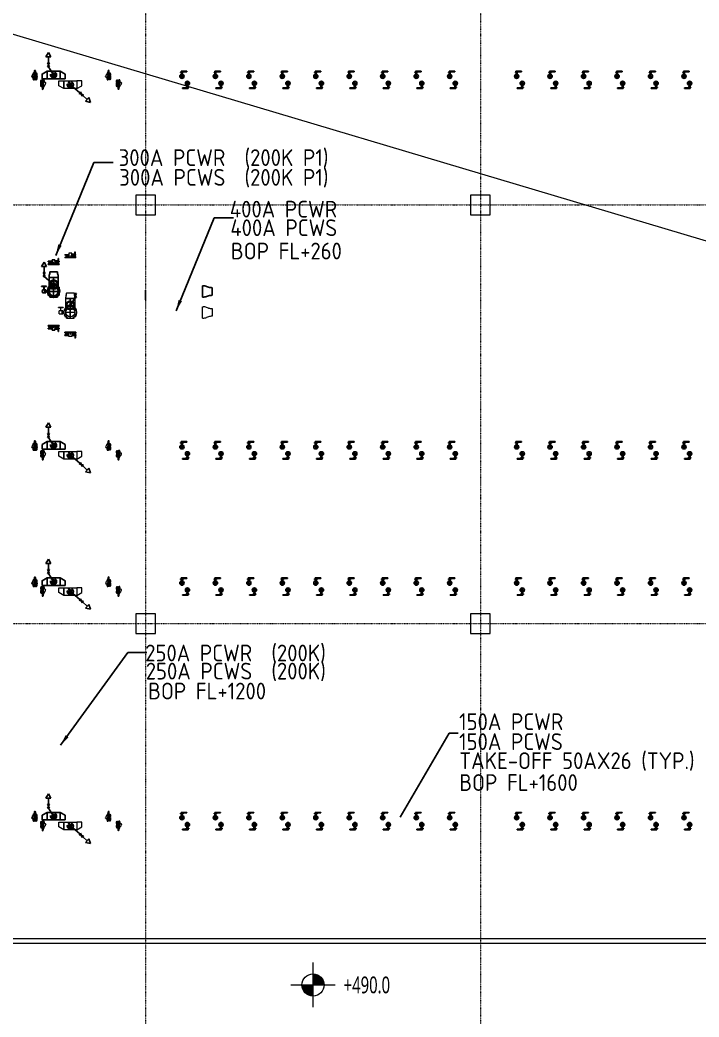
# Model space of a CAD drawing. Extents: x -181672 to 290600, y -29000 to 395522.
# Drawn here: x 134693 to 159040, y 15900 to 51631 of the extents above; entities that cross this region are included whole.
import ezdxf
from ezdxf.enums import TextEntityAlignment as Align

# ---------------------------------------------------------------- set-up
doc = ezdxf.new("R2010")
doc.units = 0
doc.header["$LTSCALE"] = 10
for name, pattern in [('H12PL2$0$JJP_三點線', [0.9, 0.3, -0.15, 0, -0.15, 0, -0.15, 0, -0.15]), ('XFM7P20PCW$0$CENTER', [2, 1.25, -0.25, 0.25, -0.25]), ('XFM7P20PCW-200K$0$CENTER', [2, 1.25, -0.25, 0.25, -0.25]), ('XFM7P20PCW-200K$0$CENTER2', [1.125, 0.75, -0.125, 0.125, -0.125])]:
    doc.linetypes.add(name, pattern=pattern)
for name, color, linetype in [('H12PL2$0$A-LABEL-HIGH.200K', 252, 'Continuous'), ('H12PL2$0$A-OBJE-2D', 252, 'Continuous'), ('H12PL2$0$A-WALL-IN.200K', 252, 'Continuous'), ('H12PL2$0$Hattch', 252, 'Continuous'), ('H12PL2$0$S-COL', 252, 'Continuous'), ('H12PL2$0$S-GRID', 252, 'Continuous'), ('H12PL2$0$S-SLAB-SHOW.200K', 252, 'Continuous'), ('XFM7P20PCW$0$P-PCWR-20.7-P', 252, 'Continuous'), ('XFM7P20PCW$0$PIPE-TEXT-ARROR', 252, 'Continuous'), ('XFM7P20PCW$0$U-PV-TXT', 252, 'Continuous'), ('XFM7P20PCW-200K$0$M-CWTR-CENT', 1, 'XFM7P20PCW-200K$0$CENTER'), ('XFM7P20PCW-200K$0$M-CWTR-VAVE', 3, 'Continuous'), ('XFM7P20PCW-200K$0$P-PCWR-20.7-P', 6, 'Continuous'), ('XFM7P20PCW-200K$0$PCW 50K', 86, 'Continuous'), ('XFM7P20PCW-200K$0$PIPE-TEXT', 1, 'Continuous'), ('XFM7P20PCW-200K$0$PIPE-TEXT-ARROR', 91, 'Continuous'), ('XFM7P20PCW-200K$0$U-PV-TXT', 3, 'Continuous')]:
    doc.layers.add(name, color=color, linetype=linetype)
doc.layers.add('XFM7P20PCW$0$M-PIPE-PCWS', color=252, linetype='Continuous', lineweight=9)
doc.layers.add('XFM7P20PCW-200K$0$M-PIPE-PCWS', color=3, linetype='Continuous', lineweight=9)
doc.styles.add('H12PL2$0$Standard', font='', dxfattribs={"width": 0.8})
doc.styles.add('XFM7P20PCW$0$aa-txt', font='isocp.shx', dxfattribs={"bigfont": 'chineset'})
doc.styles.add('XFM7P20PCW-200K$0$aa-txt', font='isocp.shx', dxfattribs={"bigfont": 'chineset'})
doc.styles.add('XFM7P20PCW-200K$0$dim-txt', font='isocp.shx', dxfattribs={"width": 0.7, "bigfont": 'chineset'})
doc.styles.get('H12PL2$0$Standard').set_extended_font_data('Microsoft JhengHei')
doc.dimstyles.new('XFM7P20PCW$0$adim-2000', dxfattribs={"dimscale": 2000, "dimtxt": 0.3, "dimasz": 0.25, "dimexe": 0.1, "dimexo": 0.5, "dimgap": 0.15, "dimtad": 0, "dimdec": 4, "dimzin": 0, "dimdsep": 46, "dimtxsty": 'XFM7P20PCW$0$aa-txt', "dimcen": 2.5, "dimclrd": 256, "dimclre": 256, "dimclrt": 256, "dimadec": 0, "dimazin": 0, "dimtfac": 1, "dimtdec": 4, "dimtmove": 0, "dimatfit": 3, "dimfxl": 0.1, "dimtolj": 1, "dimtzin": 0, "dimarcsym": 0})
doc.dimstyles.new('XFM7P20PCW-200K$0$adim-100', dxfattribs={"dimscale": 100, "dimtxt": 0.25, "dimasz": 0.25, "dimexe": 0.1, "dimexo": 0.5, "dimgap": 0.15, "dimtad": 0, "dimdec": 4, "dimtxsty": 'XFM7P20PCW-200K$0$dim-txt', "dimcen": -0.025, "dimclrd": 3, "dimclre": 3, "dimclrt": 256, "dimadec": 0, "dimazin": 0, "dimtfac": 1, "dimtdec": 4, "dimtmove": 0, "dimatfit": 3, "dimfxl": 1.25, "dimarcsym": 0})
doc.dimstyles.new('XFM7P20PCW-200K$0$adim-2000', dxfattribs={"dimscale": 2000, "dimtxt": 0.3, "dimasz": 0.25, "dimexe": 0.1, "dimexo": 0.5, "dimgap": 0.15, "dimtad": 0, "dimdec": 4, "dimzin": 0, "dimdsep": 46, "dimtxsty": 'XFM7P20PCW-200K$0$aa-txt', "dimcen": 2.5, "dimclrd": 256, "dimclre": 256, "dimclrt": 256, "dimadec": 0, "dimazin": 0, "dimtfac": 1, "dimtdec": 4, "dimtmove": 0, "dimatfit": 3, "dimfxl": 0.1, "dimtolj": 1, "dimtzin": 0, "dimarcsym": 0})

# ---------------------------------------------------------------- blocks, each defined once
blk = doc.blocks.new('H12PL2')
at = {"layer": 'H12PL2$0$Hattch', "linetype": 'Continuous', "lineweight": 0}
for points in [[(145200, 17050), (145600, 17050), (145569.55, 17203.07), (145482.84, 17332.84), (145353.07, 17419.55), (145200, 17450)], [(145200, 17050), (144800, 17050), (144830.45, 16896.93), (144917.16, 16767.16), (145046.93, 16680.45), (145200, 16650)]]:
    blk.add_hatch(color=256, dxfattribs=at).paths.add_polyline_path(points)
at = {"layer": 'H12PL2$0$A-LABEL-HIGH.200K', "lineweight": 0}
for p, q in [((145200, 16250), (145200, 17850)), ((144400, 17050), (146000, 17050))]:
    blk.add_line(p, q, dxfattribs=at)
blk.add_circle((145200, 17050), 400, dxfattribs=at)
at = {"layer": 'H12PL2$0$A-OBJE-2D', "lineweight": 0}
blk.add_line((17650, 85950), (243150, 18700), dxfattribs=at)
at = {"layer": 'H12PL2$0$A-WALL-IN.200K', "lineweight": 0, "flags": 128}
for points in [[(243150, 18700), (39500, 18700)], [(39650, 18550), (178300, 18550)]]:
    blk.add_lwpolyline(points, dxfattribs=at)
at = {"layer": 'H12PL2$0$S-COL', "lineweight": 0, "flags": 128}
for points in [[(138850, 44650), (139550, 44650), (139550, 45350), (138850, 45350)], [(150850, 44650), (151550, 44650), (151550, 45350), (150850, 45350)], [(138850, 29650), (139550, 29650), (139550, 30350), (138850, 30350)], [(150850, 29650), (151550, 29650), (151550, 30350), (150850, 30350)]]:
    blk.add_lwpolyline(points, close=True, dxfattribs=at)
at = {"layer": 'H12PL2$0$S-GRID', "linetype": 'H12PL2$0$JJP_三點線', "lineweight": 0}
for p, q in [((139200, 128250), (139200, -28000)), ((151200, 128250), (151200, -28000)), ((-29000, 45000), (289600, 45000)), ((-29000, 30000), (289600, 30000))]:
    blk.add_line(p, q, dxfattribs=at)
at = {"layer": 'H12PL2$0$S-SLAB-SHOW.200K', "lineweight": 0, "flags": 128}
blk.add_lwpolyline([(18450, -350), (167450, -350), (167450, 15400), (178450, 15400), (178450, 18700), (39500, 18700), (39500, 10975), (18450, 10975)], close=True, dxfattribs=at)
at = {"layer": 'H12PL2$0$A-LABEL-HIGH.200K', "lineweight": 0, "insert": (146300, 16740.12), "char_height": 600, "attachment_point": 7, "style": 'H12PL2$0$Standard'}
blk.add_mtext('\\A1;{\\W0.68;+490.0}', dxfattribs=at)
blk = doc.blocks.new('XFM7P20PCW$0$BV-300A-T')
for p, q in [((-53, 396), (-53, 310)), ((-53, 396), (53, 396)), ((-11, 406), (11, 406)), ((-11, 406), (-11, 396)), ((-11, 398), (-11, 398)), ((-11, 398), (-11, 398)), ((-10, 406), (-10, 398)), ((-10, 398), (10, 398)), ((10, 398), (10, 406)), ((11, 396), (11, 406)), ((11, 398), (11, 398)), ((53, 310), (53, 396)), ((159, 361), (152, 361)), ((152, 323), (152, 361)), ((166, 374), (159, 374)), ((159, 310), (159, 374)), ((166, 425), (166, 426)), ((166, 426), (166, 426)), ((166, 426), (167, 426)), ((166, 424), (166, 425)), ((166, 425), (166, 425)), ((166, 425), (166, 425)), ((166, 425), (166, 425)), ((166, 261), (166, 423)), ((166, 423), (166, 424)), ((166, 424), (166, 424)), ((166, 424), (166, 424)), ((167, 427), (167, 428)), ((167, 428), (168, 428)), ((167, 426), (167, 427)), ((167, 427), (167, 427)), ((167, 427), (167, 427)), ((167, 427), (167, 427)), ((167, 426), (167, 426)), ((168, 428), (168, 429)), ((168, 429), (168, 429)), ((168, 429), (169, 429)), ((168, 428), (168, 428)), ((168, 428), (168, 428)), ((169, 429), (169, 430)), ((169, 430), (170, 430)), ((169, 429), (169, 429)), ((169, 429), (169, 429)), ((169, 429), (169, 429)), ((170, 430), (170, 430)), ((170, 430), (170, 430)), ((170, 430), (170, 430)), ((170, 430), (171, 430)), ((171, 430), (171, 430)), ((171, 430), (171, 430)), ((171, 430), (172, 430)), ((172, 430), (172, 430)), ((172, 430), (172, 430)), ((172, 430), (172, 430)), ((172, 430), (173, 430)), ((173, 430), (173, 430)), ((173, 430), (173, 430)), ((173, 430), (173, 430)), ((173, 430), (173, 430)), ((173, 430), (174, 430)), ((174, 430), (174, 430)), ((174, 430), (174, 430)), ((174, 430), (174, 430)), ((174, 430), (175, 430)), ((175, 430), (175, 430)), ((175, 430), (175, 430)), ((175, 430), (175, 430)), ((175, 430), (176, 430)), ((176, 430), (176, 430)), ((176, 430), (176, 430)), ((176, 430), (176, 430)), ((176, 430), (177, 429)), ((177, 429), (177, 429)), ((177, 429), (177, 429)), ((177, 429), (177, 429)), ((177, 429), (178, 429)), ((178, 429), (178, 429)), ((178, 429), (178, 428)), ((178, 428), (178, 428)), ((178, 428), (178, 428)), ((178, 428), (179, 428)), ((179, 428), (179, 428)), ((179, 428), (179, 427)), ((179, 427), (179, 427)), ((179, 427), (179, 427)), ((179, 427), (179, 427)), ((179, 427), (179, 426)), ((179, 426), (180, 426)), ((180, 426), (180, 426)), ((180, 426), (180, 426)), ((180, 426), (180, 425)), ((180, 425), (180, 425)), ((180, 425), (180, 425)), ((180, 425), (180, 424)), ((180, 261), (180, 423)), ((180, 424), (180, 424)), ((180, 424), (180, 424)), ((180, 424), (180, 424)), ((180, 424), (180, 423)), ((180, 423), (180, 423)), ((-148, 187), (-148, 166)), ((-100, 198), (-134, 198)), ((53, 310), (-53, 310)), ((-52, 310), (-52, 274)), ((52, 274), (-52, 274)), ((-26, 274), (-26, 221)), ((26, 221), (26, 274)), ((52, 274), (52, 310)), ((152, 349), (53, 349)), ((53, 335), (152, 335)), ((134, 198), (100, 198)), ((148, 166), (148, 187)), ((152, 323), (159, 323)), ((159, 310), (166, 310)), ((166, 260), (166, 261)), ((166, 259), (166, 260)), ((166, 260), (166, 260)), ((166, 260), (166, 260)), ((166, 260), (166, 260)), ((166, 258), (166, 259)), ((166, 259), (166, 259)), ((166, 259), (166, 259)), ((167, 258), (166, 258)), ((166, 258), (166, 258)), ((166, 258), (166, 258)), ((167, 257), (167, 258)), ((167, 256), (167, 257)), ((167, 257), (167, 257)), ((167, 257), (167, 257)), ((167, 257), (167, 257)), ((168, 256), (167, 256)), ((167, 256), (167, 256)), ((168, 255), (168, 256)), ((168, 256), (168, 256)), ((168, 256), (168, 256)), ((169, 255), (168, 255)), ((168, 255), (168, 255)), ((170, 254), (169, 255)), ((169, 255), (169, 255)), ((169, 255), (169, 255)), ((169, 255), (169, 255)), ((171, 254), (170, 254)), ((170, 254), (170, 254)), ((170, 254), (170, 254)), ((170, 254), (170, 254)), ((172, 254), (171, 254)), ((171, 254), (171, 254)), ((171, 254), (171, 254)), ((171, 254), (171, 254)), ((173, 254), (172, 254)), ((172, 254), (172, 254)), ((172, 254), (172, 254)), ((172, 254), (172, 254)), ((173, 254), (173, 254)), ((174, 254), (173, 254)), ((173, 254), (173, 254)), ((173, 254), (173, 254)), ((175, 254), (174, 254)), ((174, 254), (174, 254)), ((174, 254), (174, 254)), ((174, 254), (174, 254)), ((176, 254), (175, 254)), ((175, 254), (175, 254)), ((175, 254), (175, 254)), ((177, 254), (176, 254)), ((176, 254), (176, 254)), ((176, 254), (176, 254)), ((176, 254), (176, 254)), ((178, 255), (177, 255)), ((177, 255), (177, 255)), ((177, 255), (177, 255)), ((177, 255), (177, 255)), ((177, 255), (177, 254)), ((179, 256), (178, 256)), ((178, 256), (178, 256)), ((178, 256), (178, 256)), ((178, 256), (178, 255)), ((178, 255), (178, 255)), ((180, 258), (179, 258)), ((179, 258), (179, 258)), ((179, 258), (179, 257)), ((179, 257), (179, 257)), ((179, 257), (179, 257)), ((179, 257), (179, 257)), ((179, 257), (179, 256)), ((180, 261), (180, 260)), ((180, 260), (180, 260)), ((180, 260), (180, 260)), ((180, 260), (180, 259)), ((180, 259), (180, 259)), ((180, 259), (180, 259)), ((180, 259), (180, 259)), ((180, 259), (180, 258)), ((180, 258), (180, 258)), ((-148, -166), (-148, -187)), ((-100, -199), (-134, -199)), ((134, -199), (100, -199)), ((148, -187), (148, -166))]:
    blk.add_line(p, q)
blk.add_circle((0, 0), 223)
for centre, start, end in [((-134, 184), 90, 169.8685), ((134, 184), 10.1315, 90), ((-134, -184), 190.1315, 270), ((134, -184), 270, 349.8685)]:
    blk.add_arc(centre, 14.4, start, end)
blk = doc.blocks.new('XFM7P20PCW$0$A$Cbfe90039')
for p, q in [((0, 0), (0, 24)), ((406, 0), (0, 0)), ((45, 221), (22, 154)), ((67, 356), (67, 351)), ((67, 356), (340, 356)), ((340, 356), (340, 351)), ((362, 221), (385, 154)), ((406, 0), (406, 24))]:
    blk.add_line(p, q)
for centre, start, end in [((400, 24), 161.0033, 180), ((-333, 351), 341.0033, 0), ((740, 351), 180, 198.9967), ((6, 24), 0, 18.9967)]:
    blk.add_arc(centre, 400, start, end)
blk = doc.blocks.new('XFM7P20PCW-200K$0$MA20D1')
at = {"linetype": 'ByBlock'}
for p, q in [((-0.5, -0.25), (-0.5, 0.25)), ((-0.5, -0.25), (0.5, 0.25)), ((0.5, -0.25), (-0.5, 0.25)), ((0.5, 0.25), (0.5, -0.25))]:
    blk.add_line(p, q, dxfattribs=at)
blk = doc.blocks.new('*U1134')
blk.add_lwpolyline([(3, -5), (6, 0), (3, 5), (-3, 5), (-6, 0), (-3, -5)], close=True)
blk.add_circle((0, 0), 5.2)
blk = doc.blocks.new('*U1135')
at = {"color": 0, "linetype": 'ByBlock', "lineweight": -2, "transparency": 16777216}
blk.add_blockref('*U1134', (3364, 91), dxfattribs=at)
for p, rotation in [((3392, 139), 299.9999999999999), ((3392, 43), 59.99999999999999), ((3447, 139), 240), ((3447, 43), 120), ((3475, 91), 180)]:
    blk.add_blockref('*U1134', p, dxfattribs=dict(at, rotation=rotation))
blk = doc.blocks.new('XFM7P20PCW-200K$0$A$C8d748a97')
blk.add_line((73, 99), (73, 99))
for centre, radius in [((62, 62), 62.5), ((39, 62, 0), 30), ((39, 62, 0), 28.5), ((89, 63, 0), 17.5), ((89, 63, 0), 15.5)]:
    blk.add_circle(centre, radius)
at = {"layer": 'XFM7P20PCW-200K$0$P-PCWR-20.7-P'}
blk.add_circle((62, 62), 11.1, dxfattribs=at)
at = {"rotation": 90.10000000000002}
blk.add_blockref('*U1135', (160, -3357), dxfattribs=at)
blk = doc.blocks.new('XFM7P20PCW-200K$0$BV-250A-VP')
for p, q in [((-200, 115), (-200, 93)), ((-200, 115), (-50, 115)), ((-51, 93), (-200, 93)), ((-200, 22), (-200, 0)), ((-200, 22), (-53, 22)), ((200, 0), (-200, 0)), ((-178, 93), (-178, 92)), ((-51, 92), (-178, 92)), ((-178, 24), (-178, 22)), ((-178, 24), (-53, 24)), ((-157, 92), (-157, 24)), ((-126, 75), (-52, 75)), ((-126, 41), (-126, 75)), ((-53, 41), (-126, 41)), ((-48, 158), (-53, 58)), ((-53, 58), (-53, 16)), ((48, 158), (-48, 158)), ((-44, 7), (44, 7)), ((10, 61), (-10, 61)), ((-10, 54), (10, 54)), ((53, 58), (48, 158)), ((152, 128), (49, 128)), ((50, 114), (152, 114)), ((159, 93), (51, 93)), ((159, 92), (51, 92)), ((52, 75), (126, 75)), ((53, 16), (53, 58)), ((126, 41), (53, 41)), ((53, 24), (177, 24)), ((53, 22), (200, 22)), ((126, 41), (126, 75)), ((159, 140), (152, 140)), ((152, 101), (152, 140)), ((152, 101), (159, 101)), ((157, 24), (157, 92)), ((166, 153), (159, 153)), ((159, 89), (159, 153)), ((159, 89), (166, 89)), ((166, 204), (166, 205)), ((166, 205), (167, 205)), ((166, 203), (166, 204)), ((166, 204), (166, 204)), ((166, 204), (166, 204)), ((166, 202), (166, 203)), ((166, 203), (166, 203)), ((166, 203), (166, 203)), ((166, 203), (166, 203)), ((166, 202), (166, 202)), ((166, 39), (166, 202)), ((166, 38), (166, 39)), ((166, 39), (166, 39)), ((166, 39), (166, 39)), ((166, 37), (166, 38)), ((166, 38), (166, 38)), ((166, 38), (166, 38)), ((166, 38), (166, 38)), ((167, 36), (166, 37)), ((166, 37), (166, 37)), ((166, 37), (166, 37)), ((166, 37), (166, 37)), ((167, 205), (167, 206)), ((167, 206), (167, 206)), ((167, 206), (167, 206)), ((167, 206), (167, 206)), ((167, 206), (168, 206)), ((167, 205), (167, 205)), ((167, 205), (167, 205)), ((167, 35), (167, 36)), ((167, 36), (167, 36)), ((167, 36), (167, 36)), ((167, 36), (167, 36)), ((168, 35), (167, 35)), ((167, 35), (167, 35)), ((167, 35), (167, 35)), ((168, 206), (168, 207)), ((168, 207), (168, 207)), ((168, 207), (168, 207)), ((168, 207), (168, 207)), ((168, 207), (169, 207)), ((168, 34), (168, 35)), ((169, 34), (168, 34)), ((168, 34), (168, 34)), ((168, 34), (168, 34)), ((168, 34), (168, 34)), ((169, 207), (169, 208)), ((169, 208), (169, 208)), ((169, 208), (169, 208)), ((169, 208), (169, 208)), ((169, 208), (170, 208)), ((169, 33), (169, 34)), ((170, 33), (169, 33)), ((169, 33), (169, 33)), ((169, 33), (169, 33)), ((170, 208), (170, 209)), ((170, 209), (170, 209)), ((170, 209), (171, 209)), ((170, 208), (170, 208)), ((171, 33), (170, 33)), ((170, 33), (170, 33)), ((170, 33), (170, 33)), ((170, 33), (170, 33)), ((171, 209), (171, 209)), ((171, 209), (171, 209)), ((171, 209), (172, 209)), ((171, 32), (171, 33)), ((172, 32), (171, 32)), ((171, 32), (171, 32)), ((171, 32), (171, 32)), ((172, 209), (172, 209)), ((172, 209), (172, 209)), ((172, 209), (172, 209)), ((172, 209), (173, 209)), ((173, 32), (172, 32)), ((172, 32), (172, 32)), ((172, 32), (172, 32)), ((172, 32), (172, 32)), ((173, 209), (173, 209)), ((173, 209), (173, 209)), ((173, 209), (173, 209)), ((173, 209), (174, 209)), ((173, 32), (173, 32)), ((174, 32), (173, 32)), ((173, 32), (173, 32)), ((173, 32), (173, 32)), ((174, 209), (174, 209)), ((174, 209), (174, 209)), ((174, 209), (174, 209)), ((174, 209), (175, 209)), ((175, 32), (174, 32)), ((174, 32), (174, 32)), ((174, 32), (174, 32)), ((174, 32), (174, 32)), ((175, 209), (175, 209)), ((175, 209), (175, 209)), ((175, 209), (175, 209)), ((175, 209), (176, 209)), ((176, 33), (175, 32)), ((175, 32), (175, 32)), ((175, 32), (175, 32)), ((176, 209), (176, 208)), ((176, 208), (176, 208)), ((176, 208), (176, 208)), ((176, 208), (177, 208)), ((177, 33), (176, 33)), ((176, 33), (176, 33)), ((176, 33), (176, 33)), ((176, 33), (176, 33)), ((177, 208), (177, 208)), ((177, 208), (177, 208)), ((177, 208), (177, 208)), ((177, 208), (178, 207)), ((178, 34), (177, 34)), ((177, 34), (177, 34)), ((177, 34), (177, 33)), ((177, 33), (177, 33)), ((177, 33), (177, 33)), ((177, 22), (177, 24)), ((178, 207), (178, 207)), ((178, 207), (178, 207)), ((178, 207), (178, 207)), ((178, 207), (178, 207)), ((178, 207), (179, 206)), ((179, 35), (178, 35)), ((178, 35), (178, 34)), ((178, 34), (178, 34)), ((178, 34), (178, 34)), ((178, 34), (178, 34)), ((179, 206), (179, 206)), ((179, 206), (179, 206)), ((179, 206), (179, 206)), ((179, 206), (179, 205)), ((179, 205), (179, 205)), ((179, 205), (179, 205)), ((179, 205), (180, 205)), ((180, 37), (179, 36)), ((179, 36), (179, 36)), ((179, 36), (179, 36)), ((179, 36), (179, 36)), ((179, 36), (179, 35)), ((179, 35), (179, 35)), ((179, 35), (179, 35)), ((180, 205), (180, 204)), ((180, 204), (180, 204)), ((180, 204), (180, 204)), ((180, 204), (180, 204)), ((180, 204), (180, 203)), ((180, 203), (180, 203)), ((180, 203), (180, 203)), ((180, 203), (180, 202)), ((180, 202), (180, 202)), ((180, 202), (180, 202)), ((180, 39), (180, 202)), ((180, 115), (200, 115)), ((200, 93), (180, 93)), ((180, 39), (180, 39)), ((180, 39), (180, 39)), ((180, 39), (180, 38)), ((180, 38), (180, 38)), ((180, 38), (180, 38)), ((180, 38), (180, 37)), ((180, 37), (180, 37)), ((180, 37), (180, 37)), ((180, 37), (180, 37)), ((200, 93), (200, 115)), ((200, 0), (200, 22))]:
    blk.add_line(p, q)
blk.add_circle((0, 58), 11)
for centre, start, end in [((-44, 16), 180, 270), ((44, 16), 270, 0)]:
    blk.add_arc(centre, 9.56, start, end)
blk = doc.blocks.new('XFM7P20PCW-200K$0$A$Cc969ed4c')
for p, q in [((0, 0), (0, 40)), ((324, 0), (0, 0)), ((25, 203), (25, 180)), ((25, 203), (298, 203)), ((298, 203), (298, 180)), ((324, 0), (324, 40))]:
    blk.add_line(p, q)
for centre, start, end in [((200, 40), 159.4718, 180), ((-175, 180), 339.4718, 0), ((498, 180), 180, 200.5282), ((124, 40), 0, 20.5282)]:
    blk.add_arc(centre, 200, start, end)
blk = doc.blocks.new('XFM7P20PCW-200K$0$A$C1194dcbb')
at = {"color": 1, "linetype": 'ByBlock'}
for p, q in [((0, 76), (357, 76)), ((99, 107), (78, 128)), ((130, 35), (130, 117)), ((130, 35), (130, 117)), ((130, 114), (130, 36)), ((130, 103), (130, 47)), ((130, 91), (130, 61)), ((130, 91), (130, 61)), ((130, 91), (130, 61)), ((161, 45), (182, 24))]:
    blk.add_line(p, q, dxfattribs=at)
at = {"linetype": 'ByBlock'}
for p, q in [((14, 76), (14, 76)), ((14, 76), (14, 76)), ((18, 81), (54, 81)), ((18, 71), (54, 71)), ((39, 71), (41, 51)), ((41, 101), (40, 81)), ((44, 104), (41, 101)), ((41, 101), (58, 101)), ((41, 51), (44, 48)), ((41, 51), (58, 51)), ((44, 104), (59, 104)), ((44, 48), (59, 48)), ((67, 74), (67, 78)), ((67, 78), (78, 78)), ((67, 74), (78, 74)), ((68, 65), (75, 66)), ((71, 54), (77, 57)), ((73, 91), (73, 89)), ((76, 41), (85, 50)), ((78, 82), (78, 84)), ((78, 78), (78, 74)), ((85, 125), (79, 116)), ((79, 116), (85, 107)), ((82, 36), (87, 40)), ((85, 125), (95, 125)), ((85, 107), (95, 107)), ((86, 76), (107, 89)), ((86, 76), (107, 63)), ((90, 28), (94, 33)), ((101, 116), (95, 125)), ((95, 107), (101, 116)), ((99, 21), (104, 31)), ((104, 175), (104, 165)), ((108, 17), (111, 23)), ((115, 186), (121, 186)), ((116, 100), (156, 100)), ((116, 52), (156, 52)), ((119, 14), (120, 20)), ((121, 186), (121, 179)), ((128, 170), (121, 179)), ((126, 84), (135, 84)), ((126, 68), (135, 68)), ((128, 13), (128, 24)), ((132, 24), (128, 24)), ((132, 13), (128, 13)), ((132, 170), (137, 177)), ((132, 13), (132, 24)), ((137, 16), (137, 21)), ((139, 16), (139, 21)), ((145, 169), (141, 176)), ((142, 25), (141, 25)), ((142, 23), (141, 23)), ((142, 14), (141, 14)), ((142, 12), (141, 12)), ((144, 16), (144, 21)), ((146, 16), (146, 21)), ((148, 169), (154, 174)), ((161, 165), (158, 173)), ((165, 45), (160, 35)), ((160, 35), (165, 26)), ((164, 164), (171, 168)), ((165, 97), (239, 97)), ((165, 55), (239, 55)), ((165, 45), (176, 45)), ((165, 26), (176, 26)), ((176, 159), (175, 167)), ((181, 36), (176, 45)), ((176, 26), (181, 36)), ((179, 157), (186, 160)), ((189, 150), (190, 158)), ((192, 147), (200, 149)), ((212, 33), (193, 33)), ((215, 36), (195, 36)), ((201, 138), (203, 146)), ((204, 135), (212, 136)), ((211, 125), (214, 132)), ((215, 36), (212, 33)), ((213, 122), (221, 121)), ((216, 50), (215, 36)), ((218, 110), (223, 117)), ((229, 50), (219, 50)), ((220, 107), (227, 104)), ((226, 97), (228, 100)), ((239, 97), (269, 95)), ((239, 55), (269, 57)), ((269, 95), (331, 95)), ((269, 57), (331, 57))]:
    blk.add_line(p, q, dxfattribs=at)
for points in [[(76, 129), (6, 129), (6, 104), (59, 104)], [(76, 23), (6, 23), (6, 48), (59, 48)], [(94, 144), (34, 144), (34, 129)], [(95, 8), (34, 8), (34, 23)], [(226, 23), (226, 8), (165, 8)], [(254, 48), (254, 23), (184, 23)], [(226, 129), (226, 144), (203, 144)], [(254, 104), (254, 129), (213, 129)], [(216, 48), (254, 48)], [(228, 104), (254, 104)]]:
    blk.add_lwpolyline(points, dxfattribs=at)
for points in [[(73, 91, 0.120011), (71, 90, 0.104957), (70, 89, 0.088923), (69, 88, 0.080167), (69, 86, 0.080167), (69, 85, 0.088923), (70, 83, 0.104957), (71, 82, 0.120011), (73, 82, 0.120011), (75, 82, 0.104957), (76, 83, 0.088923), (77, 85, 0.088923)], [(73, 89, 0.120011), (72, 88, 0.104957), (72, 88, 0.088923), (72, 87, 0.080167), (71, 86, 0.080167), (72, 85, 0.088923), (72, 85, 0.104957), (72, 84, 0.120011), (73, 84, 0.120011), (74, 84, 0.104957), (74, 85, 0.088923), (75, 85)], [(78, 82, 0.108254), (80, 82, 0.102013), (81, 83, 0.094273), (82, 85, 0.089446), (82, 86, 0.089446), (82, 88, 0.094273), (81, 89, 0.102013), (80, 90, 0.108254), (78, 91, 0.108254), (77, 90, 0.207462), (75, 88, -0.005899), (75, 86)], [(78, 84, 0.108254), (79, 84, 0.102013), (79, 85, 0.094273), (80, 85, 0.089446), (80, 86, 0.089446), (80, 87, 0.094273), (79, 88, 0.102013), (79, 88, 0.108254), (78, 89, 0.088886), (78, 88, 0.178069), (77, 88, -0.005748), (77, 85, -0.005748)]]:
    blk.add_lwpolyline(points, format="xyb", dxfattribs=at)
for centre in [(90, 116), (170, 35)]:
    blk.add_circle(centre, 7.32, dxfattribs=at)
for centre, radius, start, end in [((18, 76), 4.63, 90, 180), ((18, 76), 4.63, 180, 270), ((130, 76), 76.1, 121.1866, 328.8134), ((72, 86), 2.7, 341.6663, 342.6546), ((76, 85), 0.803, 333.604, 355.7622), ((76, 165), 27.8, 301.1866, 0), ((115, 175), 11.1, 90, 180), ((141, 76), 36.9, 143.7197, 216.2803), ((116, 95), 5.56, 90, 143.7197), ((116, 57), 5.56, 216.2803, 270), ((126, 76), 8.2, 90, 270), ((130, 172), 2.44, 217.5, 322.5), ((135, 76), 8.2, 270, 90), ((139, 175), 2.44, 27.5, 142.5), ((141, 21), 3.97, 90, 180), ((141, 16), 3.97, 180, 270), ((141, 21), 1.81, 90, 180), ((141, 16), 1.81, 180, 270), ((142, 21), 3.97, 0, 90), ((142, 21), 1.81, 0, 90), ((142, 16), 1.81, 270, 0), ((142, 16), 3.97, 270, 0), ((147, 170), 2.44, 207.5, 312.5), ((156, 172), 2.44, 17.5, 132.5), ((165, 112), 15.1, 233.1301, 270), ((165, 40), 15.1, 90, 126.8699), ((163, 166), 2.44, 197.5, 302.5), ((172, 166), 2.44, 7.5, 122.5), ((178, 159), 2.44, 187.5, 292.5), ((187, 158), 2.44, 357.5, 112.5), ((192, 150), 2.44, 177.5, 282.5), ((219, 22), 27.8, 90, 148.8134), ((201, 147), 2.44, 347.5, 102.5), ((204, 138), 2.44, 167.5, 272.5), ((213, 124), 2.44, 157.5, 262.5), ((212, 133), 2.44, 337.5, 92.5), ((220, 109), 2.44, 147.5, 252.5), ((221, 118), 2.44, 327.5, 82.5), ((227, 102), 2.44, 317.5, 72.5), ((229, 61), 11.1, 270, 325.8229), ((331, 76), 18.7, 270, 90)]:
    blk.add_arc(centre, radius, start, end, dxfattribs=at)
at = {"color": 1, "linetype": 'ByBlock'}
for start, end in [(121.8333, 148.1667), (301.8333, 328.1667)]:
    blk.add_arc((130, 76), 56.9, start, end, dxfattribs=at)
blk = doc.blocks.new('XFM7P20PCW-200K$0$A$C42F67E43')
at = {"layer": 'XFM7P20PCW-200K$0$M-CWTR-CENT'}
for p, q in [((31475, -7436), (31654, -7436)), ((31566, -7526), (31566, -7229))]:
    blk.add_line(p, q, dxfattribs=at)
at = {"layer": 'XFM7P20PCW-200K$0$M-CWTR-VAVE'}
for p, q in [((31521, -7282), (31521, -7302)), ((31611, -7282), (31521, -7282)), ((31521, -7302), (31611, -7302)), ((31542, -7282), (31542, -7250)), ((31746, -7250), (31542, -7250)), ((31551, -7361), (31551, -7302)), ((31580, -7361), (31580, -7302)), ((31589, -7282), (31589, -7270)), ((31746, -7270), (31589, -7270)), ((31611, -7282), (31611, -7302)), ((31746, -7250), (31746, -7270))]:
    blk.add_line(p, q, dxfattribs=at)
for radius in [76.2, 30.1]:
    blk.add_circle((31566, -7436), radius, dxfattribs=at)
for centre, start, end in [((31566, -7421), 90, 270), ((31566, -7451), 270, 90)]:
    blk.add_arc(centre, 15.1, start, end, dxfattribs=at)
blk = doc.blocks.new('XFM7P20PCW-200K$0$A$Cd34814bf')
at = {"color": 1, "linetype": 'XFM7P20PCW-200K$0$CENTER2', "ltscale": 50}
for centre in [(-600, 302), (0, -52)]:
    blk.add_circle(centre, 110, dxfattribs=at)
at = {"layer": 'XFM7P20PCW-200K$0$M-PIPE-PCWS'}
for points in [[(-410, 84), (-232, 84), (-232, -189), (-410, -84)], [(-232, 84), (232, 84), (232, -189), (-232, -189)], [(410, 84), (232, 84), (232, -189), (410, -84)]]:
    blk.add_lwpolyline(points, close=True, dxfattribs=at)
at = {"layer": 'XFM7P20PCW-200K$0$P-PCWR-20.7-P'}
for points in [[(-1010, 166), (-832, 166), (-832, 439), (-1010, 334)], [(-832, 439), (-368, 439), (-368, 166), (-832, 166)], [(-190, 166), (-368, 166), (-368, 439), (-190, 334)]]:
    blk.add_lwpolyline(points, close=True, dxfattribs=at)
at = {"layer": 'XFM7P20PCW-200K$0$PCW 50K', "color": 2}
for p, q in [((-876, 952), (-787, 1107)), ((-697, 952), (-787, 1107)), ((-697, 952), (-876, 952)), ((-782, 734), (-782, 952)), ((-600, 302), (-782, 590)), ((4, -48), (337, -335)), ((443, -433), (603, -581)), ((545, -644), (667, -512)), ((545, -644), (720, -683)), ((667, -512), (720, -683))]:
    blk.add_line(p, q, dxfattribs=at)
for p in [(-27566, 7686), (-26366, 7686), (-25166, 7686), (-23966, 7686), (-22766, 7686), (-21566, 7686), (-20366, 7686), (-19166, 7686), (-17966, 7686), (-15566, 7686), (-14366, 7686), (-13166, 7686), (-11966, 7686), (-10766, 7686), (-9566, 7686)]:
    blk.add_blockref('XFM7P20PCW-200K$0$A$C42F67E43', p)
at = {"rotation": 180}
for p in [(35766, -7436), (36966, -7436), (38166, -7436), (39366, -7436), (40566, -7436), (41766, -7436), (42966, -7436), (44166, -7436), (45366, -7436), (47766, -7436), (48966, -7436), (50166, -7436), (51366, -7436), (52566, -7436), (53766, -7436)]:
    blk.add_blockref('XFM7P20PCW-200K$0$A$C42F67E43', p, dxfattribs=at)
at = {"layer": 'XFM7P20PCW-200K$0$M-PIPE-PCWS'}
for p, rotation in [((1450, 120), 90), ((-1069, 130), 270), ((1648, 130), 270)]:
    blk.add_blockref('XFM7P20PCW-200K$0$A$C1194dcbb', p, dxfattribs=dict(at, rotation=rotation))
at = {"layer": 'XFM7P20PCW-200K$0$P-PCWR-20.7-P', "rotation": 90}
blk.add_blockref('XFM7P20PCW-200K$0$A$C1194dcbb', (-1192, 120), dxfattribs=at)
at = {"layer": 'XFM7P20PCW-200K$0$P-PCWR-20.7-P'}
for p in [(-662, 240), (-63, -115)]:
    blk.add_blockref('XFM7P20PCW-200K$0$A$C8d748a97', p, dxfattribs=at)
at = {"layer": 'XFM7P20PCW-200K$0$PCW 50K', "color": 2, "xscale": -144.0179999999941, "yscale": 144.0179999999941, "zscale": 144.0179999999941}
for p, rotation in [((-782, 662), 269.9999992351522), ((390, -384), 137.2722006463096)]:
    blk.add_blockref('XFM7P20PCW-200K$0$MA20D1', p, dxfattribs=dict(at, rotation=rotation))
blk = doc.blocks.new('XFM7P20PCW')
at = {"color": 1, "linetype": 'XFM7P20PCW$0$CENTER'}
for p, q in [((135900, 41704.8), (135900, 42212.8)), ((136500, 40946.8), (136500, 41454.8))]:
    blk.add_line(p, q, dxfattribs=at)
at = {"layer": 'XFM7P20PCW$0$M-PIPE-PCWS'}
blk.add_circle((136500, 41150), 161.925, dxfattribs=at)
at = {"layer": 'XFM7P20PCW$0$P-PCWR-20.7-P'}
blk.add_circle((135900, 41908), 161.925, dxfattribs=at)
at = {"layer": 'XFM7P20PCW$0$M-PIPE-PCWS'}
for name, p, rotation in [('XFM7P20PCW$0$BV-300A-T', (136500, 41150), 90), ('XFM7P20PCW$0$A$Cbfe90039', (141233.11705, 41353.2), 270)]:
    blk.add_blockref(name, p, dxfattribs=dict(at, rotation=rotation))
at = {"layer": 'XFM7P20PCW$0$P-PCWR-20.7-P'}
for name, p, rotation in [('XFM7P20PCW$0$BV-300A-T', (135900, 41908), 90), ('XFM7P20PCW$0$A$Cbfe90039', (141233.11705, 42103.2), 270)]:
    blk.add_blockref(name, p, dxfattribs=dict(at, rotation=rotation))
at = {"layer": 'XFM7P20PCW$0$U-PV-TXT', "style": 'XFM7P20PCW$0$aa-txt'}
for s, p in [('300A PCWR  (200K P1)', (145754.28468, 46697.20907)), ('300A PCWS  (200K P1)', (145754.28468, 45988.91923)), ('400A PCWR   ', (147095.32384, 44849.99992)), ('400A PCWS   ', (147095.32384, 44184.85854))]:
    blk.add_text(s, height=600, dxfattribs=at).set_placement(p, align=Align.MIDDLE_RIGHT)
at = {"layer": 'XFM7P20PCW$0$U-PV-TXT', "extrusion": (0, 0, -1), "style": 'XFM7P20PCW$0$aa-txt', "text_generation_flag": 2}
blk.add_text('BOP FL+260', height=600, dxfattribs=at).set_placement((-142255.83862, 43049.88453, 0))
at = {"layer": 'XFM7P20PCW$0$PIPE-TEXT-ARROR'}
for points in [[(135976.15, 43193.47832), (137347.88772, 46524.54286), (138035.78612, 46524.54286)], [(140289.24616, 41204.51705), (141660.98388, 44535.58158), (142348.88228, 44535.58158)]]:
    blk.add_leader(points, dimstyle='XFM7P20PCW$0$adim-2000', override={"dimasz": 0.2}, dxfattribs=at)
blk = doc.blocks.new('XFM7P20PCW-200K')
at = {"color": 1, "linetype": 'XFM7P20PCW-200K$0$CENTER'}
for p, q in [((135900, 42404), (135900, 41896)), ((135738, 42150), (136062, 42150)), ((136500, 41654), (136500, 41146)), ((136338, 41400), (136662, 41400))]:
    blk.add_line(p, q, dxfattribs=at)
blk.add_line((139200, 41947), (139200, 41603))
at = {"layer": 'XFM7P20PCW-200K$0$M-PIPE-PCWS'}
blk.add_lwpolyline([(136662, 41654), (136662, 41146), (136338, 41146), (136338, 41654)], close=True, dxfattribs=at)
for radius in [162, 36]:
    blk.add_circle((136500, 41400), radius, dxfattribs=at)
at = {"layer": 'XFM7P20PCW-200K$0$P-PCWR-20.7-P'}
blk.add_lwpolyline([(136062, 42404), (136062, 41896), (135738, 41896), (135738, 42404)], close=True, dxfattribs=at)
blk.add_circle((135900, 42150), 162, dxfattribs=at)
at = {"layer": 'XFM7P20PCW-200K$0$P-PCWR-20.7-P', "color": 1, "ltscale": 3}
for centre in [(135900, 42150), (136500, 41400)]:
    blk.add_circle(centre, 136, dxfattribs=at)
at = {"layer": 'XFM7P20PCW-200K$0$PCW 50K', "color": 2}
for p, q in [((135469, 42799), (135559, 42955)), ((135649, 42799), (135559, 42955)), ((135649, 42799), (135469, 42799)), ((135563, 42581), (135563, 42799)), ((135900, 42150), (135563, 42437)), ((136500, 41400), (136682, 41687))]:
    blk.add_line(p, q, dxfattribs=at)
for p in [(136500, 49359), (136500, 36083), (136500, 31200), (136500, 22797)]:
    blk.add_blockref('XFM7P20PCW-200K$0$A$Cd34814bf', p)
at = {"layer": 'XFM7P20PCW-200K$0$M-PIPE-PCWS'}
for name, p in [('XFM7P20PCW-200K$0$BV-250A-VP', (136500, 43110)), ('XFM7P20PCW-200K$0$A$Cc969ed4c', (136338, 41654))]:
    blk.add_blockref(name, p, dxfattribs=at)
at = {"layer": 'XFM7P20PCW-200K$0$M-PIPE-PCWS', "xscale": -1, "rotation": 180}
for name, p in [('XFM7P20PCW-200K$0$A$Cc969ed4c', (136338, 41146)), ('XFM7P20PCW-200K$0$BV-250A-VP', (136500, 40440))]:
    blk.add_blockref(name, p, dxfattribs=at)
at = {"layer": 'XFM7P20PCW-200K$0$P-PCWR-20.7-P'}
for name, p in [('XFM7P20PCW-200K$0$BV-250A-VP', (135900, 42872)), ('XFM7P20PCW-200K$0$A$Cc969ed4c', (135738, 42404)), ('XFM7P20PCW-200K$0$A$C8d748a97', (135837, 42087))]:
    blk.add_blockref(name, p, dxfattribs=at)
at = {"layer": 'XFM7P20PCW-200K$0$P-PCWR-20.7-P', "xscale": -1, "rotation": 180}
for name, p in [('XFM7P20PCW-200K$0$A$Cc969ed4c', (135738, 41896)), ('XFM7P20PCW-200K$0$BV-250A-VP', (135900, 40678))]:
    blk.add_blockref(name, p, dxfattribs=at)
at = {"layer": 'XFM7P20PCW-200K$0$PCW 50K', "color": 2, "yscale": 144.0179999999941, "zscale": 144.0179999999941}
for p, xscale, rotation in [((135563, 42509), -144.0179999999941, 269.9999992351522), ((136682, 41759), 144.0179999999941, 90.00000076484778)]:
    blk.add_blockref('XFM7P20PCW-200K$0$MA20D1', p, dxfattribs=dict(at, xscale=xscale, rotation=rotation))
at = {"layer": 'XFM7P20PCW-200K$0$U-PV-TXT', "style": 'XFM7P20PCW-200K$0$aa-txt'}
for s, p in [('250A PCWR  (200K)', (145660, 28946)), ('250A PCWS  (200K)', (145660, 28296))]:
    blk.add_text(s, height=600, dxfattribs=at).set_placement(p, align=Align.MIDDLE_RIGHT)
at = {"layer": 'XFM7P20PCW-200K$0$U-PV-TXT', "extrusion": (0, 0, -1), "style": 'XFM7P20PCW-200K$0$aa-txt', "text_generation_flag": 2}
for s, p in [('BOP FL+1200', (-139289, 27282, 0)), ('150A PCWR', (-150437, 26185, 0)), ('150A PCWS ', (-150437, 25470, 0)), ('TAKE-OFF 50AX26 (TYP.)', (-150443, 24786, 0)), ('BOP FL+1600', (-150443, 24003, 0))]:
    blk.add_text(s, height=600, dxfattribs=at).set_placement(p)
at = {"layer": 'XFM7P20PCW-200K$0$PIPE-TEXT'}
blk.add_leader([(148329, 23061), (150087, 26076), (150399, 26077)], dimstyle='XFM7P20PCW-200K$0$adim-100', override={"dimasz": 1}, dxfattribs=at)
at = {"layer": 'XFM7P20PCW-200K$0$PIPE-TEXT-ARROR'}
blk.add_leader([(136150, 25638), (138558, 28969), (139245, 28969)], dimstyle='XFM7P20PCW-200K$0$adim-2000', override={"dimasz": 0.2}, dxfattribs=at)

msp = doc.modelspace()

# ---------------------------------------------------------------- block references
for name in ['XFM7P20PCW', 'XFM7P20PCW-200K', 'H12PL2']:
    msp.add_blockref(name, (0, 0))

doc.saveas('drawing.dxf')
